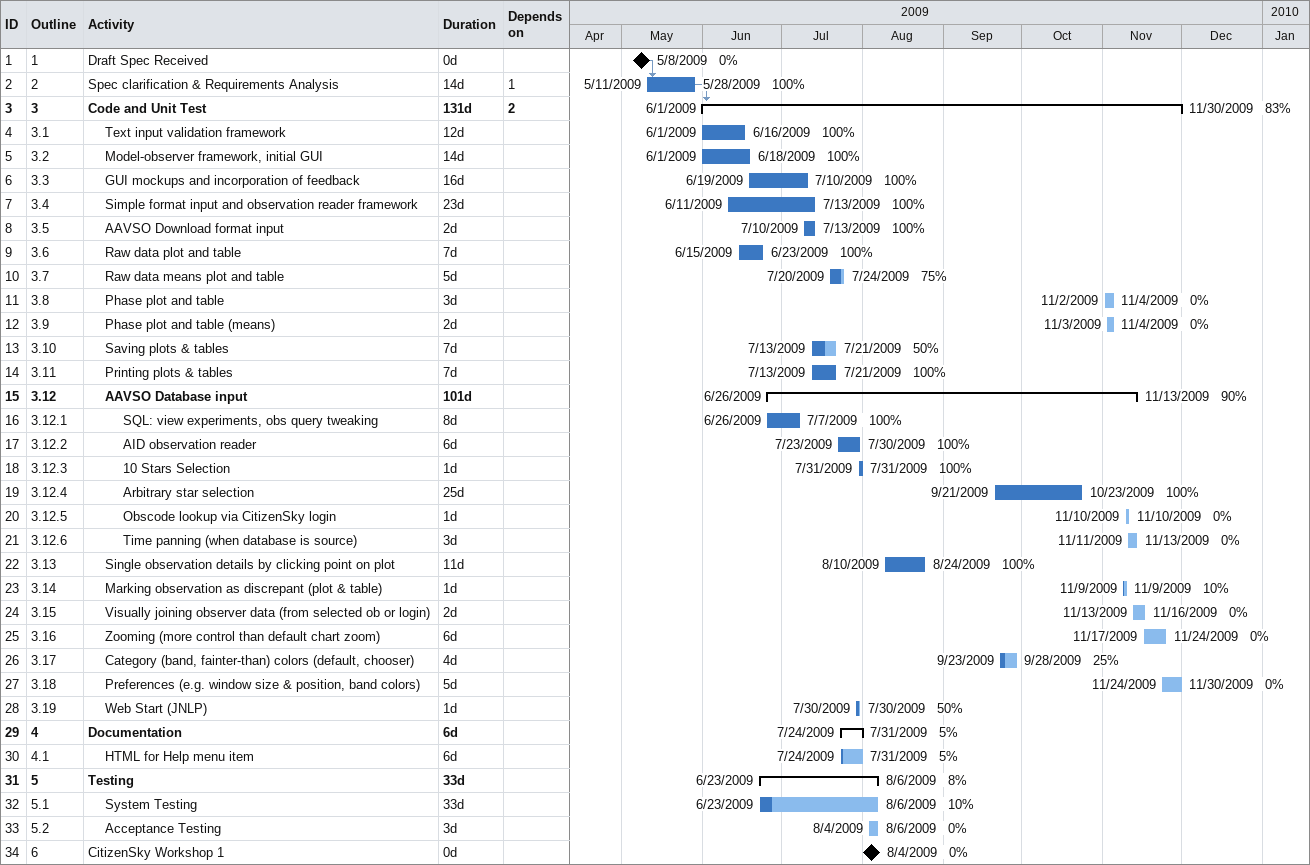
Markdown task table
| ID | WBS | Task | Duration | Start | Finish | Predecessors | % complete |
|---|---|---|---|---|---|---|---|
| 1 | 1 | Draft Spec Received | 0d | 2009-05-08 | 2009-05-08 |  | 0 |
| 2 | 2 | Spec clarification & Requirements Analysis | 14d | 2009-05-11 | 2009-05-28 | 1 | 100 |
| 3 | 3 | **Code and Unit Test** | 131d | 2009-06-01 | 2009-11-30 | 2 | 83 |
| 4 | 3.1 | Text input validation framework | 12d | 2009-06-01 | 2009-06-16 |  | 100 |
| 5 | 3.2 | Model-observer framework, initial GUI | 14d | 2009-06-01 | 2009-06-18 |  | 100 |
| 6 | 3.3 | GUI mockups and incorporation of feedback | 16d | 2009-06-19 | 2009-07-10 |  | 100 |
| 7 | 3.4 | Simple format input and observation reader framework | 23d | 2009-06-11 | 2009-07-13 |  | 100 |
| 8 | 3.5 | AAVSO Download format input | 2d | 2009-07-10 | 2009-07-13 |  | 100 |
| 9 | 3.6 | Raw data plot and table | 7d | 2009-06-15 | 2009-06-23 |  | 100 |
| 10 | 3.7 | Raw data means plot and table | 5d | 2009-07-20 | 2009-07-24 |  | 75 |
| 11 | 3.8 | Phase plot and table | 3d | 2009-11-02 | 2009-11-04 |  | 0 |
| 12 | 3.9 | Phase plot and table (means) | 2d | 2009-11-03 | 2009-11-04 |  | 0 |
| 13 | 3.10 | Saving plots & tables | 7d | 2009-07-13 | 2009-07-21 |  | 50 |
| 14 | 3.11 | Printing plots & tables | 7d | 2009-07-13 | 2009-07-21 |  | 100 |
| 15 | 3.12 | **AAVSO Database input** | 101d | 2009-06-26 | 2009-11-13 |  | 90 |
| 16 | 3.12.1 | SQL: view experiments, obs query tweaking | 8d | 2009-06-26 | 2009-07-07 |  | 100 |
| 17 | 3.12.2 | AID observation reader | 6d | 2009-07-23 | 2009-07-30 |  | 100 |
| 18 | 3.12.3 | 10 Stars Selection | 1d | 2009-07-31 | 2009-07-31 |  | 100 |
| 19 | 3.12.4 | Arbitrary star selection | 25d | 2009-09-21 | 2009-10-23 |  | 100 |
| 20 | 3.12.5 | Obscode lookup via CitizenSky login | 1d | 2009-11-10 | 2009-11-10 |  | 0 |
| 21 | 3.12.6 | Time panning (when database is source) | 3d | 2009-11-11 | 2009-11-13 |  | 0 |
| 22 | 3.13 | Single observation details by clicking point on plot | 11d | 2009-08-10 | 2009-08-24 |  | 100 |
| 23 | 3.14 | Marking observation as discrepant (plot & table) | 1d | 2009-11-09 | 2009-11-09 |  | 10 |
| 24 | 3.15 | Visually joining observer data (from selected ob or login) | 2d | 2009-11-13 | 2009-11-16 |  | 0 |
| 25 | 3.16 | Zooming (more control than default chart zoom) | 6d | 2009-11-17 | 2009-11-24 |  | 0 |
| 26 | 3.17 | Category (band, fainter-than) colors (default, chooser) | 4d | 2009-09-23 | 2009-09-28 |  | 25 |
| 27 | 3.18 | Preferences (e.g. window size & position, band colors) | 5d | 2009-11-24 | 2009-11-30 |  | 0 |
| 28 | 3.19 | Web Start (JNLP) | 1d | 2009-07-30 | 2009-07-30 |  | 50 |
| 29 | 4 | **Documentation** | 6d | 2009-07-24 | 2009-07-31 |  | 5 |
| 30 | 4.1 | HTML for Help menu item | 6d | 2009-07-24 | 2009-07-31 |  | 5 |
| 31 | 5 | **Testing** | 33d | 2009-06-23 | 2009-08-06 |  | 8 |
| 32 | 5.1 | System Testing | 33d | 2009-06-23 | 2009-08-06 |  | 10 |
| 33 | 5.2 | Acceptance Testing | 3d | 2009-08-04 | 2009-08-06 |  | 0 |
| 34 | 6 | CitizenSky Workshop 1 | 0d | 2009-08-04 | 2009-08-04 |  | 0 |
